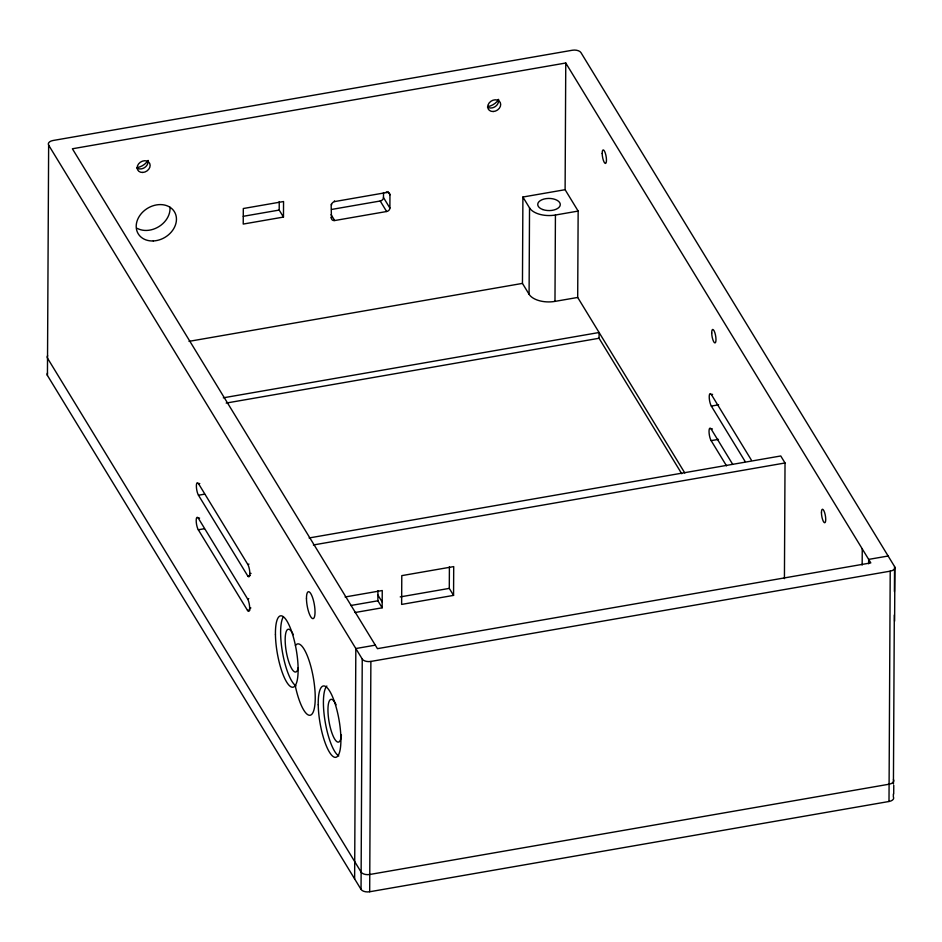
<?xml version="1.0" encoding="UTF-8"?>
<svg xmlns="http://www.w3.org/2000/svg" width="942" height="942" viewBox="0 0 942 942"><rect width="100%" height="100%" fill="white"/><g stroke="black" fill="none" stroke-linecap="round" stroke-linejoin="round"><path stroke-width="1.41" d="M893.369 793.976L893.357 796.85A6.829 3.686 0.3 0 1 889.001 801.489L369.676 891.756A6.829 3.686 0.3 0 1 361.045 889.389L47.441 375.469L48.643 145.15A6.829 3.686 0.3 0 1 52.999 140.511L572.324 50.244A6.829 3.686 0.3 0 1 580.955 52.611L894.559 566.531L894.429 591.505M283.471 217.072L283.554 201.529L243.307 208.523L243.224 224.066L283.471 217.072L279.197 210.066L279.244 201.576M387.951 191.532L389.953 194.817L389.894 208.064A3.415 2.732 -31.4 0 1 386.632 211.514L334.693 220.534A3.415 2.732 -31.4 0 1 331.466 218.226L331.137 204.32M354.628 878.862L355.829 648.543L375.305 645.152M361.045 889.389L362.246 659.059L48.643 145.15M369.676 891.756L370.877 661.437A6.829 3.686 0.3 0 1 362.246 659.059M355.016 612.524L382.158 607.802L377.883 600.796L377.93 590.716M389.894 208.064L383.476 197.549L383.5 192.58M382.158 607.802L382.252 590.528L345.113 596.981M453.561 595.391L453.714 566.601L401.787 575.633L401.633 604.423L453.561 595.391L449.287 588.385L449.405 566.79M577.693 297.448L554.979 301.393A20.5 11.045 0.3 0 1 529.086 294.269L522.457 283.401L522.904 197.031L565.106 189.695L578.153 211.079L577.693 297.448L684.81 472.978M529.086 294.269L529.534 207.899L522.904 197.031M554.979 301.393L555.427 215.023A20.5 11.045 0.3 0 1 529.534 207.899M565.106 189.695L565.765 63.008L72.393 148.777L377.448 648.661L870.808 562.904L565.765 63.008M681.725 473.72L599.053 338.26L599.088 332.502L223.325 397.818M784.427 578.635L785.027 462.981L780.753 455.975L309.094 537.964M862.166 565.047L862.248 548.88M868.642 563.799L868.665 559.395L888.141 556.015M889.001 801.489L890.214 571.158A6.829 3.686 0.3 0 0 894.559 566.531M893.428 783.897L894.311 615.02M893.711 793.906L893.758 785.263M894.617 621.155L894.888 567.896M243.26 216.307L279.197 210.066M331.537 204.979A3.415 2.732 -31.4 0 1 334.799 201.541L386.726 192.509A3.415 2.732 -31.4 0 1 389.953 194.817M331.525 209.454L380.215 200.999A3.415 2.732 -31.4 0 0 383.476 197.549M555.427 215.023L578.153 211.079M189.012 341.357L522.457 283.401M226.186 403.07L599.053 338.26M250.125 575.432L247.687 575.856L198.479 495.233A6.829 1.813 80.1 0 1 196.372 485.966A6.829 1.813 80.1 0 1 198.55 483.717L199.763 483.505M745.146 461.521L711.328 406.084A6.829 1.813 80.1 0 1 709.22 396.829A6.829 1.813 80.1 0 1 711.387 394.568L712.599 394.357M198.479 495.233L204.567 494.173M711.328 406.084L718.628 404.813M249.936 609.98L247.51 610.404L198.303 529.781A6.829 1.813 80.1 0 1 196.195 520.514A6.829 1.813 80.1 0 1 198.362 518.265L199.586 518.053M726.518 465.831L711.139 440.632A6.829 1.813 80.1 0 1 709.032 431.377A6.829 1.813 80.1 0 1 711.21 429.116L712.423 428.904M198.303 529.781L204.39 528.721M711.139 440.632L718.452 439.372M313.368 544.971L785.027 462.981M198.55 483.717L247.746 564.34L248.959 564.128M247.687 575.856A6.829 1.813 80.1 0 0 249.854 573.607L251.067 573.395M198.362 518.265L247.569 598.888L248.782 598.676M247.51 610.404A6.829 1.813 80.1 0 0 249.677 608.155L250.89 607.943M350.742 605.506L377.883 600.796M400.232 596.91L449.287 588.385M370.877 661.437L890.214 571.158M711.387 394.568L751.363 460.085M711.21 429.116L732.735 464.394M386.326 191.85L386.726 192.509M380.215 200.999L386.632 211.514M334.398 200.881L334.799 201.541M331.089 214.623L334.693 220.534M331.066 217.567L331.466 218.226M377.907 595.038L382.181 602.044M893.452 779.576A6.829 3.686 0.3 0 1 889.095 784.215L369.759 874.482A6.829 3.686 0.3 0 1 361.127 872.115L47.524 358.195A6.829 3.686 0.3 0 1 47.63 355.735M498.294 99.44A6.829 5.464 -31.4 0 1 495.339 106.528A6.829 5.464 -31.4 0 1 487.45 107.023M498.671 99.463A13.671 10.927 -31.4 0 1 487.72 106.658M147.859 160.752A6.829 5.464 -31.4 0 1 144.597 167.594A6.829 5.464 -31.4 0 1 136.896 167.959M148.118 160.399A13.671 10.927 -31.4 0 1 137.167 167.594M338.779 755.955A36.232 9.632 80.1 0 1 325.19 721.961A36.232 9.632 80.1 0 1 326.85 686.023M341.404 735.007A21.701 5.77 80.1 0 1 333.421 736.691A21.701 5.77 80.1 0 1 328.087 706.465A21.701 5.77 80.1 0 1 336.082 704.781M295.435 645.529A36.232 9.632 80.1 0 1 311.826 670.327A36.232 9.632 80.1 0 1 311.602 714.472A36.232 9.632 80.1 0 1 295.223 685.576M295.988 685.835A36.232 9.632 80.1 0 1 282.73 653.701A36.232 9.632 80.1 0 1 283.259 616.963M298.249 667.701A21.701 5.77 80.1 0 1 289.783 664.605A21.701 5.77 80.1 0 1 285.402 635.355A21.701 5.77 80.1 0 1 293.292 634.673M169.96 207.169A21.183 16.932 -31.4 0 1 159.28 226.374A21.183 16.932 -31.4 0 1 137.155 228.329M247.746 564.34A6.829 1.813 80.1 0 1 249.854 573.607M247.569 598.888A6.829 1.813 80.1 0 1 249.677 608.155M47.441 375.469A6.829 3.686 0.3 0 1 47.536 373.008M542.804 209.56A11.28 6.076 0.3 0 0 560.266 204.909A11.28 6.076 0.3 0 0 543.958 199.056A11.28 6.076 0.3 0 0 542.804 209.56M602.185 153.511A6.829 1.813 80.1 0 0 605.471 163.425A6.829 1.813 80.1 0 0 605.317 153.134A6.829 1.813 80.1 0 0 602.185 153.511M711.716 332.997A6.829 1.813 80.1 0 0 714.99 342.912A6.829 1.813 80.1 0 0 714.837 332.62A6.829 1.813 80.1 0 0 711.716 332.997M821.448 512.825A6.829 1.813 80.1 0 0 824.733 522.751A6.829 1.813 80.1 0 0 824.58 512.448A6.829 1.813 80.1 0 0 821.448 512.825M493.219 111.521A6.829 5.464 -31.4 0 0 500.249 102.49A6.829 5.464 -31.4 0 0 489.133 102.961A6.829 5.464 -31.4 0 0 493.219 111.521M142.666 172.457A6.829 5.464 -31.4 0 0 149.696 163.425A6.829 5.464 -31.4 0 0 138.58 163.896A6.829 5.464 -31.4 0 0 142.666 172.457M306.468 598.7A13.671 3.638 80.1 0 0 313.015 618.635A13.671 3.638 80.1 0 0 312.756 598.135A13.671 3.638 80.1 0 0 306.468 598.7M318.231 704.781A36.232 9.632 80.1 0 0 335.623 757.344A36.232 9.632 80.1 0 0 334.81 702.791A36.232 9.632 80.1 0 0 318.231 704.781M275.441 634.555A36.232 9.632 80.1 0 0 292.809 687.236A36.232 9.632 80.1 0 0 292.067 632.788A36.232 9.632 80.1 0 0 275.441 634.555M153.287 240.952A21.183 16.932 -31.4 0 0 175.071 212.951A21.183 16.932 -31.4 0 0 140.617 214.435A21.183 16.932 -31.4 0 0 153.287 240.952"/></g></svg>
